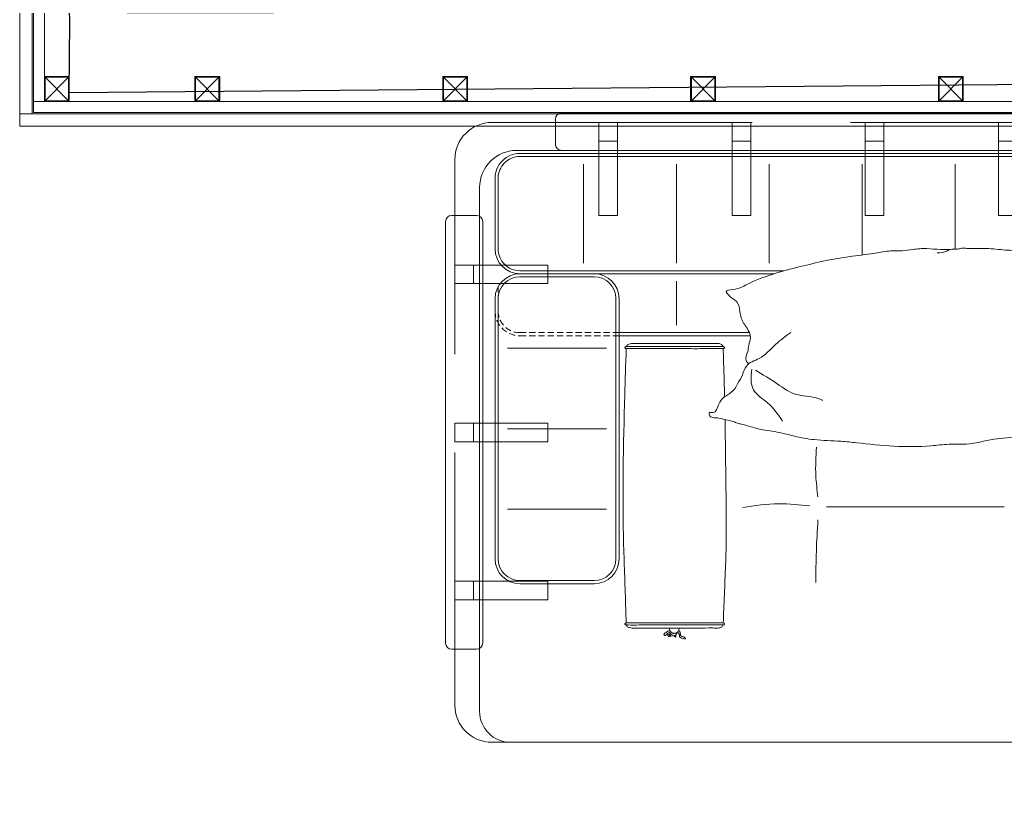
# Model space of a CAD drawing. Header units: centimetres. Extents: x 5488 to 20269, y -31398 to -19684.
# Drawn here: x 6527 to 6686.1, y -23054.1 to -22928.5 of the extents above; entities that cross this region are included whole.
import ezdxf

# ---------------------------------------------------------------- set-up
doc = ezdxf.new("R2010")
doc.units = ezdxf.units.CM
doc.set_wipeout_variables(frame=1)
doc.linetypes.add('DASHEDX2', pattern=[1.5, 1, -0.5])
doc.linetypes.add('HIDDEN', pattern=[9.524999999999999, 6.35, -3.175])
for name, color, linetype, lineweight in [('xxx_Auto_Duvar_Duvar Plan Kesit', 7, 'Continuous', 30), ('xxx_Auto_FFE_UPHOLSTERY', 67, 'Continuous', 20), ('xxx_Auto_FFE_WOOD', 36, 'Continuous', 0), ('xxx_Auto_Kaplama_Doğal Taş', 43, 'Continuous', 13), ('xxx_Auto_Kaplama_Tavan Alcipan', 8, 'Continuous', 13), ('xxx_Auto_Konstruksiyon_Metal', 141, 'Continuous', 0), ('xxx_Auto_Tefris_Tefris', 32, 'Continuous', 15)]:
    doc.layers.add(name, color=color, linetype=linetype, lineweight=lineweight)

# ---------------------------------------------------------------- blocks, each defined once
blk = doc.blocks.new('lf01_sedir baza')
at = {"layer": 'xxx_Auto_FFE_WOOD'}
for points in [[(3509.825064179525, 1346.786187823665), (3509.825064179525, 1350.786187823665, 0.414213562373095), (3508.825064179525, 1351.786187823665), (3235.825064179525, 1351.786187823665, 0.414213562373095), (3234.825064179525, 1350.786187823665), (3234.825064179525, 1346.786187823665, 0.414213562373095), (3235.825064179525, 1345.786187823665), (3508.825064179525, 1345.786187823665, 0.414213562373095)], [(3222.075064179525, 1335.286187823665), (3218.075064179525, 1335.286187823665, 0.414213562373095), (3217.075064179525, 1334.286187823665), (3217.075064179525, 1266.286187823665, 0.414213562373095), (3218.075064179525, 1265.286187823665), (3222.075064179525, 1265.286187823665, 0.414213562373095), (3223.075064179525, 1266.286187823665), (3223.075064179525, 1334.286187823665, 0.414213562373095)]]:
    blk.add_lwpolyline(points, format="xyb", close=True, dxfattribs=at)
for points in [[(3218.575064179525, 1335.286187823665), (3218.575064179525, 1344.286187823665, -0.4142135623730956), (3224.575064179525, 1350.286187823665), (3234.825064179525, 1350.286187823665)], [(3526.075064179525, 1344.286187823665), (3526.075064179525, 1126.286187823665, -0.4142135623730945), (3520.075064179525, 1120.286187823665), (3424.575064179525, 1120.286187823665, -0.4142135623730951), (3418.575064179525, 1126.286187823665), (3418.575064179525, 1244.286187823665, 0.4142135623730951), (3412.575064179525, 1250.286187823665), (3224.575064179525, 1250.286187823665, -0.4142135623730945), (3218.575064179525, 1256.286187823665), (3218.575064179525, 1265.286187823665)]]:
    blk.add_lwpolyline(points, format="xyb", dxfattribs=at)
at = {"layer": 'xxx_Auto_FFE_WOOD', "linetype": 'HIDDEN', "ltscale": 5}
for points in [[(3234.825007155088, 1350.289649663391), (3509.825064179525, 1350.286187823665)], [(3218.575064179525, 1265.286187823665), (3218.575064179525, 1335.286187823665)]]:
    blk.add_lwpolyline(points, dxfattribs=at)
for points in [[(3244.825064179525, 1350.286187823665), (3241.825064179525, 1350.286187823665), (3241.825064179525, 1347.286187823665), (3244.825064179525, 1347.286187823665)], [(3266.325064179525, 1350.286187823665), (3263.325064179525, 1350.286187823665), (3263.325064179525, 1347.286187823665), (3266.325064179525, 1347.286187823665)], [(3287.825064179525, 1350.286187823665), (3284.825064179525, 1350.286187823665), (3284.825064179525, 1347.286187823665), (3287.825064179525, 1347.286187823665)], [(3309.325064179525, 1350.286187823665), (3306.325064179525, 1350.286187823665), (3306.325064179525, 1347.286187823665), (3309.325064179525, 1347.286187823665)], [(3244.825064179525, 1335.286187823665), (3241.825064179525, 1335.286187823665), (3241.825064179525, 1347.286187823665), (3244.825064179525, 1347.286187823665)], [(3266.325064179525, 1335.286187823665), (3263.325064179525, 1335.286187823665), (3263.325064179525, 1347.286187823665), (3266.325064179525, 1347.286187823665)], [(3287.825064179525, 1335.286187823665), (3284.825064179525, 1335.286187823665), (3284.825064179525, 1347.286187823665), (3287.825064179525, 1347.286187823665)], [(3309.325064179525, 1335.286187823665), (3306.325064179525, 1335.286187823665), (3306.325064179525, 1347.286187823665), (3309.325064179525, 1347.286187823665)], [(3221.575064179525, 1327.286187823665), (3218.575064179525, 1327.286187823665), (3218.575064179525, 1324.286187823665), (3221.575064179525, 1324.286187823665)], [(3233.575064179525, 1327.286187823665), (3233.575064179525, 1324.286187823665), (3221.575064179525, 1324.286187823665), (3221.575064179525, 1327.286187823665)], [(3221.575064179525, 1301.786187823665), (3218.575064179525, 1301.786187823665), (3218.575064179525, 1298.786187823665), (3221.575064179525, 1298.786187823665)], [(3233.575064179525, 1301.786187823665), (3233.575064179525, 1298.786187823665), (3221.575064179525, 1298.786187823665), (3221.575064179525, 1301.786187823665)], [(3221.575064179525, 1276.286187823665), (3218.575064179525, 1276.286187823665), (3218.575064179525, 1273.286187823665), (3221.575064179525, 1273.286187823665)], [(3233.575064179525, 1276.286187823665), (3233.575064179525, 1273.286187823665), (3221.575064179525, 1273.286187823665), (3221.575064179525, 1276.286187823665)]]:
    blk.add_lwpolyline(points, close=True, dxfattribs=at)
blk = doc.blocks.new('yastık üst')
blk.add_wipeout([(77.04583581244094, -19.765483619812258), (75.91175012774931, -19.516103863109407), (75.33179819912327, -19.440482232955915), (74.96312488241534, -19.4327168347061), (74.46563936002664, -19.303532199747124), (74.25782436458002, -19.126978668373354), (74.14985511077785, -18.898112296095377), (74.13149080302028, -18.657757446957717), (74.1314908030181, -18.65775744696738), (74.51081876271954, -18.556260042775122), (74.76834639676736, -18.583538971181582), (75.11709956986036, -18.449411517474545), (75.37662801653173, -18.048649015807044), (75.64640912637049, -17.298843773886148), (75.87455576571034, -16.77404007513286), (76.63552889302917, -16.028524908451757), (77.60538401669082, -15.373785343226572), (78.26154970233652, -14.764793777344082), (78.81732400278023, -13.76606319830934), (79.44236594168524, -12.643119629693516), (79.73843719598996, -11.886039276850084), (79.96092230290316, -11.359494656120063), (80.37922346640369, -10.819691012766327), (80.50477871706705, -10.67763604320993), (80.16626969518728, -10.33094036504859), (80.046900903682, -10.061806964961193), (80.03248883848332, -9.766540203973861), (80.11765639376019, -9.43658881235639), (80.27240260207746, -9.00214900599272), (80.37616750135521, -8.649647981756985), (80.59802558190977, -7.417563060557569), (80.7292411564839, -6.958421404465739), (80.7894041447673, -6.456591392490054), (80.72925130612612, -5.984651189049345), (80.60389469537466, -5.618904508372722), (80.10106665857543, -4.74452452532492), (79.61055033744232, -3.9868475377865167), (79.35562086083698, -3.4201724168730294), (79.21206879136653, -2.9624927131949477), (79.04635522398333, -2.0548779286087893), (78.89743465211966, -1.2356013045418734), (78.76560877431562, -0.9238807653199501), (78.561438920829, -0.660696647075099), (78.20021709110175, -0.3872492645447494), (77.93671549851472, -0.21283246086254337), (77.6155215632561, 0.04936082938370134), (77.39635893853541, 0.25664753087518477), (77.2109592819214, 0.4326067952268886), (77.0216108702371, 0.627237810227598), (76.91587171808621, 0.7649064883085259), (76.86423054802668, 0.8833851461059794), (76.90300147362784, 1.0109582392028074), (76.98775470289546, 1.0710780098399368), (77.15855976607278, 1.1334698727803953), (77.36387491232912, 1.1783486426034102), (77.7268222881547, 1.22819158579496), (78.18375509425982, 1.3054832317573357), (78.54238067753217, 1.3835080059320006), (78.88468254780246, 1.4798385499289282), (79.65948946571153, 1.7856069397709007), (81.2712177963067, 2.583557577285575), (83.65312756257401, 3.4965712641471924), (85.72839300104914, 4.142859235891379), (89.1583586602143, 5.052455239940073), (92.8748380071447, 5.9025997514135895), (97.09394731836164, 6.63605935627875), (100.60620522944386, 7.075610040300987), (102.91305513834992, 7.457806877175045), (104.34135942344057, 7.535697240991439), (105.63924856331018, 7.558690771269781), (106.65926840627058, 7.709076895068421), (107.54657475749164, 7.805808839251071), (108.79626254367922, 7.882980762762315), (110.09510010000947, 7.827885131157856), (111.46562590428279, 7.720866808269108), (113.04018281344, 7.715295224307951), (113.70990218212715, 7.811748178043942), (114.56722338592412, 7.8101504382290585), (116.21403422609792, 7.931271503686304), (117.80428372576831, 8.055357499921882), (119.21803063106559, 8.028616244807154), (119.92836087567136, 7.951363747817922), (121.08839491272388, 7.967672275897769), (122.09899101740001, 7.950776944390768), (122.69398966560793, 7.98800358964705), (123.36609432212934, 8.043867838402264), (124.95596557679178, 8.000009320133302), (114.22814353117012, 7.926729086862451), (115.46001438072445, 7.909530886362418), (116.6411013565536, 7.901098873064186), (117.94182439667671, 7.905804442513954), (119.06948595094111, 7.893242205280302), (120.0883738590299, 7.8200410825711515), (121.63459250449161, 7.670739328371525), (122.60028651675569, 7.609218587088449), (123.39103362998641, 7.504540985002194), (124.11438249571295, 7.341317022938455), (124.73396484997009, 7.235152235427563), (125.61960870512549, 7.268581107241673), (126.08349157784848, 7.250983991710655), (126.79946623348721, 7.100040996052911), (127.48581690927699, 6.919897809520336), (128.2655801090035, 6.794542615912405), (129.48015526773733, 6.632493659639437), (130.18033630899532, 6.471724321512383), (131.17419910556148, 6.236303331098114), (131.8389493884693, 6.122733485205316), (132.65136687389435, 5.9225566354810155), (133.226207070623, 5.723190124332035), (133.7105700534605, 5.539039159172717), (134.1295743370688, 5.3664946288666755), (134.7295595728141, 5.1094218459910365), (135.64742235673106, 4.983367264564507), (136.22094487736473, 4.86948785629113), (137.28183891859575, 4.706872656348466), (138.03959658239756, 4.507996954697006), (138.48373637392427, 4.406755631813027), (139.21075850158257, 4.100308095907749), (139.63212617892523, 3.9169465463703546), (140.10596276554128, 3.7198449358869397), (140.55937949118393, 3.633713650647593), (141.08608589628494, 3.7044507427990396), (141.37790780739803, 3.7282960067277884), (141.5583369140852, 3.663554708685794), (141.7062333228169, 3.458115159457151), (141.7476249902678, 3.2638705787014572), (141.70498915780743, 3.01271213561256), (141.61351217343878, 2.824013535889179), (141.42405992683575, 2.574347932837327), (141.18550806330256, 2.3031908629209568), (140.84745207737242, 2.0582092721874687), (140.11844824583687, 1.3327466584481016), (139.8343672617735, 0.9784272532759388), (139.75235354253283, 0.5053825640131606), (139.9443215206739, 0.15600132688135204), (139.86018728960053, -0.36418470044897333), (139.66441942349607, -0.6395363484800924), (139.50729260056227, -0.8184305004445207), (139.35757472502365, -1.025644006246182), (139.5061252885017, -1.3619177973790073), (139.70851365766885, -1.7519052899103968), (139.48549365190294, -2.0499970473038474), (139.25090221954883, -2.190859412226601), (138.9337682640122, -2.438223200091528), (138.68996732314977, -2.658460654674059), (138.54627950162347, -2.7578584518460048), (138.36829259519314, -3.242196536505176), (138.16939196686394, -4.1375480129075015), (138.01977284743901, -4.451389449348881), (137.76852507055025, -4.803905604634252), (137.50082183973558, -4.98397300750004), (137.30575911167801, -5.172599977934553), (137.6488094054339, -5.388196994415864), (137.92436250936072, -5.696132440288437), (137.85494757366166, -6.275787472457509), (137.6898852400621, -6.6272708151727215), (137.44842828030096, -7.198873691313963), (137.3827571902669, -7.424156662354321), (137.3078800834735, -7.796333117590109), (137.26193978438107, -8.058281172501665), (137.46925171892775, -8.245443007895929), (137.61924467142705, -8.406833242224025), (137.62096938897125, -8.734528206232653), (137.46342008952294, -8.997852717071893), (137.22561256994567, -9.257091517859692), (136.76441360280455, -9.763041496735852), (136.94946771438563, -10.340621448267896), (136.9720176031171, -10.61290128984696), (136.77790602961565, -11.17979983935885), (136.39702231003017, -11.667960553140219), (136.2043184232631, -12.069699117388964), (136.35102723753937, -12.800065363399554), (136.5123837628243, -13.225814589601356), (136.80282467263748, -14.11838431840441), (136.93001899555827, -14.497422059260089), (137.6833495857288, -14.912677888566364), (138.35111623643846, -15.571000768229084), (138.68124172660302, -16.369704260673174), (138.90386067253618, -16.850668024404328), (139.23503669286322, -17.235026416370502), (139.72745870648353, -17.761372713977252), (140.169233075786, -18.27731596446276), (140.73828339634068, -18.631118179813328), (141.1114641273104, -18.89076692503994), (141.11146412727138, -18.89076692509613), (140.5690284963903, -18.98541468749444), (140.06833004012006, -18.90199093443387), (139.467102287769, -19.021467852767373), (138.51860622532638, -19.105741300149646), (137.30111853212466, -19.39329306739174), (136.00946811011644, -19.93841689712015), (132.95781576707742, -20.90384031583487), (130.3978924074893, -21.37124780756224), (123.1084859000697, -22.583882644075402), (119.06021523509838, -22.970389307965128), (114.85918109630916, -23.27437913863944), (121.15241490557489, -23.72355362623823), (118.73935862604489, -23.780442254795098), (116.76877231645277, -23.580735112564945), (113.46710326906685, -23.808130217632247), (109.7646807943811, -23.938269298941876), (105.35102604137408, -23.909826392989025), (105.35102604137408, -23.909826392989025), (101.97184746072787, -23.774680625846948), (99.32163137692018, -23.587042101535786), (97.43012617614667, -23.404129892958025), (94.8420088858275, -23.172960219405333), (92.40330453632062, -23.05612269446562), (90.87932370033475, -22.92652153268451), (88.3178901075135, -22.476862053209437), (86.8980899566622, -22.13456402711335), (85.4109740857884, -21.780336893620046), (83.87777124231121, -21.51004721140906), (82.46781109648282, -21.28958496933143), (80.8556686153624, -20.861497398943158), (78.91225568008315, -20.35999591665029), (78.11246402823568, -20.056652620281994)]).dxf.layer = 'xxx_Auto_FFE_UPHOLSTERY'
for points in [[(110.9479512275338, 7.166940153134419), (112.5188895692336, 7.479895774880788), (113.0401828134545, 7.715295224312285), (114.1938555949982, 7.807038460625336), (114.8440789559518, 7.918129986614076), (115.73318950268, 7.909241437435412), (117.2126015366739, 7.898809576081476), (118.8807905425219, 7.900409057685465), (121.9696182312382, 7.644584293500884), (123.3425634662799, 7.513510560409486), (125.0122652373811, 7.224174534758276), (125.7161578694122, 7.272050191189919), (127.6119792354075, 6.892487313136371), (129.1608820124547, 6.689107448815776), (130.1531637481548, 6.478529958234503), (131.2171183666123, 6.228088884639874), (132.0582342819107, 6.08051231754871), (135.1591894165576, 5.07043898525626), (136.3701255128108, 4.881696796288452), (138.1091329005976, 4.487357782314575), (139.5420898630709, 3.957902371956152), (140.7320325592664, 3.640512888243393), (141.5652243122895, 3.658355871537424), (141.7402762257316, 3.336624251445755), (141.4471735498082, 2.591282669476641), (140.1684954645752, 1.384051912955329), (139.7431118030072, 0.532528891302718), (139.97754108146, 0.04466145072183281), (139.8778375994152, -0.3326062142114097), (139.4777617141535, -0.8511914493319637), (139.3566030393267, -1.029100263693181), (139.6902411751817, -1.611527624687369), (138.8353260913009, -2.516678780912116), (138.2505654901724, -3.692714888153205), (137.760889784764, -4.810771211756219), (137.2834185276606, -5.08989938220293), (135.4504985095737, -5.886894659885002), (133.6798849584065, -6.483415322934889), (131.5512753691928, -7.432292218385555)], [(80.5299102403551, -10.69982561352299), (80.08643221935927, -10.19203612829915), (80.35388044523643, -8.739824197340567), (80.51917569900434, -7.744293604799168), (80.78949137075688, -6.447145299074691), (80.24824234516382, -4.964290496047397), (79.69266656313994, -4.131779901636037), (79.08381896430546, -2.332469078819486), (78.62369383035184, -0.7250149859573867), (77.88594796593497, -0.1764892042374413), (77.35783834339418, 0.2932292019249871), (76.86132356645248, 0.914108891851356), (77.97626482169835, 1.269820865387373), (80.58242556753976, 2.256535190494105), (84.87877288747222, 3.889312608065666), (89.3626710409244, 5.102484941824514), (97.22986330178719, 6.65415833842053), (101.2349277306912, 7.174894317426151), (103.7330337945677, 7.531312106792029), (105.3413323654495, 7.537959128078001), (106.9874397617532, 7.73637962495377), (109.2538014099155, 7.879504800663199), (111.4594281790214, 7.721157900288745), (113.0401828134545, 7.715295224312285)], [(74.96312488241892, -19.43271683470266), (74.2291685821674, -19.08369268264687), (74.16723731390266, -18.5835906850516), (74.7586880291783, -18.5835906850516), (75.6376998562937, -17.32089052792617), (76.6655823464971, -16.0059123905794), (78.23876276096235, -14.79495404622321), (78.7306372947296, -13.92601932353318), (79.50511279025886, -12.50356004996138), (80.143730884447, -11.06794354098201), (82.21608274749451, -9.845566207442971), (84.85996848665309, -7.58602299991071), (87.31177903546813, -5.642112387713496)], [(137.1998610153296, -8.006755159800377), (137.6373208881614, -8.50409727628903), (136.8905196008436, -9.583865471664467), (136.3752312389279, -10.24434909585943), (136.1332909637713, -10.95110620032938), (136.166878194992, -11.72787921330746), (135.7690984210822, -12.12420096915957), (135.5389350961959, -12.50838780308732), (135.7690984210822, -13.65727998329567), (137.2714217693519, -14.66592734400001), (138.3854674317972, -15.62850539754254), (138.9256204703324, -16.88359417644097), (139.5727577312045, -17.57172360222648), (140.3157757461577, -18.39224563504831), (141.0957347245985, -18.83133975590681), (139.2459382165689, -19.03283541918063), (135.5303350985705, -20.1466885889331), (132.4749881400494, -21.00592308601881), (128.7633471724585, -21.63150671091535), (124.2294402255811, -22.42484576453171), (120.0828257924968, -22.89589589420029), (115.5899984382431, -23.66192053909799), (112.8206554436911, -23.6945139271902), (109.9285865682214, -23.93653891619761), (97.943537635756, -23.45777483452912), (95.39531747170076, -23.20873959589517), (91.08540232560517, -22.94999450117029), (87.89437743330018, -22.37932288539923), (84.68667480854674, -21.63750456835078), (81.69809485288897, -21.11765740572446), (79.49738926302598, -20.47883347675997), (78.87863193383419, -20.35050441940439), (78.20644517523942, -20.09191871861731), (76.45780920815923, -19.63737042510002), (75.46599654234706, -19.44960451747102), (74.96312488241892, -19.43271683470266)], [(80.9971004053059, -11.57986570195862), (81.27453646996037, -14.88793768457799), (83.54197799641224, -16.9841160246142), (85.96136488233606, -19.94295443968076)], [(81.62536888210525, -11.73390392369402), (85.09105880577772, -13.92933721280497), (88.27221369938343, -15.68071304367368), (92.35515798186316, -16.58098250745934), (92.4319721442771, -16.62779430617047)]]:
    blk.add_spline(points, degree=3)
blk = doc.blocks.new('mimder plan')
blk.add_line((-140.0167974049709, -62), (-111.3251502953044, -62))
for points in [[(-196, -10.5), (-196, -95, 0.4142135623730951), (-191, -100), (-5.99997067260756, -100, -0.4142135623730951), (2.932739243988181e-05, -106), (2.932739243988181e-05, -224.0000000000036, 0.4142135623731054), (6.00002932739244, -230.0000000000036), (97.00005865478215, -230.0000000000036, 0.4142135623730951), (103.0000586547822, -224.0000000000036), (103.0000586547822, -10.5, 0.4142135623730951), (97.00005865478215, -4.5), (-190, -4.5, 0.414213562373095)], [(97.00002932738698, -5.5, -0.4142135623729428), (100.500029327387, -9), (100.5000293273943, -20.4142135623697, -0.414213562373095), (97.00002932739426, -23.9142135623697), (-189.4999999999909, -23.9142135623697, -0.414213562373095), (-192.9999999999891, -20.41421356237333), (-192.9999999999982, -9, -0.4142135623732472), (-189.4999999999982, -5.5)], [(-189.5, -24.9142135623697), (-177.5, -24.9142135623697, -0.414213562373095), (-174, -28.4142135623697), (-174, -70.4142135623697, -0.414213562373095), (-177.5, -73.9142135623697), (-189.5, -73.9142135623697, -0.414213562373095), (-193, -70.4142135623697), (-193, -28.4142135623697, -0.414213562373095)]]:
    blk.add_lwpolyline(points, format="xyb", close=True)
for points in [[(97.00005865478306, -24.4142135623697), (-189.4999999999909, -24.4142135623697, -0.4142135623729902), (-193.4999999999909, -20.41421356237333), (-193.4999999999982, -9, -0.4142135623732038), (-189.4999999999982, -5), (97.00002932738698, -5), (101.000029327387, -9)], [(101.000029327387, -9), (101.0000293273943, -30.4142135623697, -0.4142135623732038), (97.00002932739426, -34.4142135623697), (-173.5, -34.4142135623697)], [(100.5000293273906, -22.3507052354762), (100.5000293273943, -30.4142135623697, -0.414213562373095), (97.00002932739426, -33.9142135623697), (-173.5, -33.9142135623697)], [(-177.5, -24.4142135623697, -0.414213562373095), (-173.5, -28.4142135623697), (-173.5, -70.4142135623697, -0.414213562373095), (-177.5, -74.4142135623697), (-189.5, -74.4142135623697, -0.414213562373095), (-193.5, -70.4142135623697), (-193.5, -28.4142135623697, -0.414213562373095), (-189.5, -24.4142135623697)]]:
    blk.add_lwpolyline(points, format="xyb")
for points in [[(-179.2499999999964, -6.707106781221228), (-179.2499999999964, -22.70710678122123)], [(-164.2499999999964, -6.707106781221228), (-164.2499999999964, -22.70710678122123)], [(-149.2499999999964, -6.707106781221228), (-149.2499999999964, -22.70710678122123)], [(-134.2499999999964, -6.707106781221228), (-134.2499999999964, -22.70710678122123)], [(-119.2499999999964, -6.707106781221228), (-119.2499999999964, -22.70710678122123)], [(-164.2499999999891, -25.62132034359092), (-164.2499999999891, -32.70710678121395)], [(-149.2499999999891, -25.62132034359092), (-149.2499999999891, -32.70710678121395)], [(-134.2499999999891, -25.62132034359092), (-134.2499999999891, -32.70710678121395)], [(-119.2499999999891, -25.62132034359092), (-119.2499999999891, -32.70710678121395)], [(-191.4999999999982, -36.4142135623697), (-175.4999999999982, -36.4142135623697)], [(-191.4999999999982, -49.4142135623697), (-175.4999999999982, -49.4142135623697)], [(-191.4999999999982, -62.4142135623697), (-175.4999999999982, -62.4142135623697)]]:
    blk.add_lwpolyline(points)
at = {"linetype": 'DASHEDX2'}
for points in [[(-173.5, -33.9142135623697), (-189.4999999999909, -33.9142135623697, -0.414213562373095), (-192.9999999999891, -30.41421356237333), (-192.9999999999891, -26.47772188924864)], [(-173.5, -34.4142135623697), (-189.4999999999909, -34.4142135623697, -0.4142135623738942), (-193.5, -30.41421356237333)]]:
    blk.add_lwpolyline(points, format="xyb", dxfattribs=at)
for points in [[(-172.3289226250163, -36.48853750923445), (-172.4903444908869, -41.02267320532701), (-172.5725534131707, -43.91764566550046), (-172.7538323497465, -68.20856276118138), (-172.4181041086995, -78.45352208227632), (-172.3370316120017, -80.63318948953383), (-172.3286340516061, -80.7507268126792)], [(-172.3677075373125, -36.16829305965803), (-172.2915037114617, -36.16013036361255), (-172.0621134056491, -36.16172122945864), (-171.5142551629669, -36.16172122945864), (-170.9708501417081, -36.16500714455833), (-167.6513043579998, -36.16172122945864), (-167.0519801446062, -36.16172122945864), (-164.4204100801835, -36.16172122945864), (-163.1992258669925, -36.16172122945864), (-161.9608454482113, -36.16172122945864), (-160.9304469855197, -36.16172122945864), (-160.3834890906692, -36.16172122945864), (-159.209857857024, -36.16172122945864), (-158.599607863518, -36.16172122945864), (-158.1575943595089, -36.16172122945864), (-157.1786349145059, -36.16172122945864), (-156.8277309613331, -36.1614230319683), (-156.7149393071013, -36.16172122945864), (-156.6621320572776, -36.16635321979265), (-156.591123211685, -36.1825317509647), (-156.5309024629496, -36.21499036810565), (-156.4929761664644, -36.2532940736055), (-156.4753038339295, -36.28220525146753), (-156.4687304580384, -36.32601768697714), (-156.4753038339295, -36.36763957096264), (-156.4994066400832, -36.40707072779333), (-156.53915184383, -36.44342237349338), (-156.6155374789014, -36.47607520833844), (-156.7053745574249, -36.49031414449564), (-156.7967046947833, -36.49031414449564), (-156.9407334720836, -36.49031414449564), (-157.2266098234959, -36.49031414449564), (-157.4811516110876, -36.49031414449564), (-157.8460098694613, -36.49031414449564), (-158.3263678464755, -36.49031414449564), (-158.6695566604558, -36.49031414449564), (-161.4972707857341, -36.49585066608779), (-162.8172917935535, -36.49031414449564), (-164.3338908484129, -36.49031414449564), (-165.6818936872369, -36.49031414449564), (-166.5070590389005, -36.49031414449564), (-168.5299246026352, -36.49031414449564), (-171.5854674625225, -36.49031414449564), (-172.0576970472503, -36.49031414449564), (-172.2950551157319, -36.49031414449564), (-172.3140532239777, -36.48948958284018), (-172.3677075373125, -36.48374231429625), (-172.4246774796502, -36.46840810238064), (-172.4787424831538, -36.44279846771678), (-172.5123233473005, -36.40707072779333), (-172.5364261534523, -36.36763957096264), (-172.5451907402185, -36.32601768697714), (-172.5364261534523, -36.28220525146753), (-172.5123233473005, -36.24277409463684), (-172.4750737893664, -36.20991476800918), (-172.4246774796502, -36.18362744721526), (-172.3677075373125, -36.16829305965803)], [(-172.2921129443712, -36.16172122945864), (-172.1507838223297, -35.89884679204988), (-171.9207130988325, -35.76302820684577), (-171.5043948423991, -35.66225967543141), (-170.940948823365, -35.65973623895115), (-169.5564633158392, -35.65130656655674), (-166.7327081921067, -35.65616139901977), (-159.9936838323338, -35.65313118230551), (-158.4265221768001, -35.65678312099408), (-157.7078252918727, -35.66225967543141), (-157.5073351449828, -35.66225967543141), (-157.2137212316247, -35.71483466829523), (-156.9354452809202, -35.83889849019033), (-156.7908294709341, -35.98647148742748), (-156.7360507394696, -36.08943074599665), (-156.713296382728, -36.16829305965803)], [(-156.6828117073619, -36.48847669404131), (-156.5734692887236, -40.31639296934736), (-156.4427160755913, -45.70523144180697), (-156.2381913194258, -59.19057843385235), (-156.2346120634211, -69.05110494797918), (-156.5961068404795, -78.52675781017388), (-156.674698503748, -80.74929232068462)], [(-141.4006344713289, -60.41642881125881), (-141.7369422610045, -56.97452930673899), (-141.6528622142032, -52.37970351941476)], [(-142.7308150289064, -61.87381463614292), (-147.7183784420959, -61.51057073356787), (-153.4986647029073, -62.10497071094142)], [(-141.4006344713289, -64.11486897941359), (-141.6528622142032, -69.15819648144316), (-141.7369422610045, -74.20152398347273)], [(-156.8551694641137, -80.74829657807277), (-156.757920898166, -80.74710168134334), (-156.6582649356551, -80.7514829600259), (-156.5995781468591, -80.76515479597947), (-156.523275510197, -80.80709903605748), (-156.489540859091, -80.84429471661133), (-156.4687304580384, -80.90920758734137), (-156.4753038339295, -80.95302002285098), (-156.4994066400832, -80.99245117967803), (-156.5519941606726, -81.02531050630932), (-156.6335155806482, -81.06589084715961), (-156.6670295224194, -81.06912294181893), (-156.8551694641137, -81.07230932376842), (-157.1426566230493, -81.07350422049785), (-157.5670620250094, -81.071972225036), (-164.7908534981652, -81.07609580103599), (-166.3562903320308, -81.07350422049785), (-168.4696535300536, -81.06912294181893), (-172.0434175702758, -81.07350422049785), (-172.231856442455, -81.07131358116021), (-172.3216933926124, -81.06912294181893), (-172.3887043364975, -81.06266396342835), (-172.4750737893664, -81.02531050630932), (-172.5364261534523, -80.95302002285098), (-172.5364261534523, -80.86758587899385), (-172.4817547698185, -80.80118895591295), (-172.4246774796502, -80.76900789909996), (-172.3677075373125, -80.7514829600259), (-172.3287831741254, -80.74866615853898), (-172.1705042067333, -80.74929232068462), (-171.9470071158612, -80.74710168134334), (-171.5854674625225, -80.74710168134334), (-166.302688313699, -80.73262571127998), (-162.0693895915683, -80.74710168134334), (-160.6045241701213, -80.7514829600259), (-158.4210441496143, -80.74710168134334), (-157.0833477788547, -80.7514829600259), (-156.8551694641137, -80.74829657807277)], [(-156.7149660202958, -81.07350422049785), (-156.805071828152, -81.24875378689467), (-157.2060521219319, -81.52039078166126), (-157.7761097575531, -81.5675531322122), (-158.522873638085, -81.55615013643546), (-160.6823101023001, -81.57515615040757), (-167.8046398995211, -81.56639368087053), (-169.9358964581716, -81.58556197570579), (-171.355396867395, -81.57515615040757), (-171.8648688949761, -81.5036342877138), (-172.07187566231, -81.40024121001261), (-172.2209005164495, -81.24875378689467), (-172.2794041128254, -81.13482730011674), (-172.2980042563831, -81.06912294181893), (-172.2951321900509, -81.0657944991508)], [(-165.2979548537369, -81.88968315788952), (-165.7018883078836, -82.12967569639295), (-166.1484043998425, -82.44303553563441), (-166.2585607679866, -82.60120081401692), (-166.2294172304428, -82.65628732697223), (-166.1814963413344, -82.75804684434843), (-166.1814260546198, -82.75827806528832), (-165.9126968305791, -82.65769871506564), (-165.4589974304508, -82.32167028701588), (-165.2680762032451, -82.19056731875753), (-165.1728901658116, -82.15367383763441)], [(-165.6110569083139, -82.43845834348758), (-165.6261623937171, -82.61902702102816), (-165.6054152495526, -82.73012705676229), (-165.5917949836421, -82.82320248227188), (-165.4608979300829, -82.90854608227892), (-165.3794139225902, -82.89144569842756), (-165.3416995774005, -82.84025644961002), (-165.3794139225902, -82.6966912802236), (-165.3866991804534, -82.60390585003188), (-165.2714812720405, -82.52014562031036), (-165.0937051811998, -82.3998095547613), (-165.0351855674417, -82.32238280618185)], [(-165.3754545437205, -81.57946597335831), (-165.3066405523241, -81.856159740375), (-165.235264905692, -82.06224786452367), (-165.0290881288056, -82.2738525399327), (-164.7221571044247, -82.38951766059836), (-164.4502269992736, -82.41057647016714), (-164.2178114837388, -82.3482708862357), (-164.0277602927599, -82.18687585425141), (-163.8835607655674, -81.95432862826783), (-163.8065904562973, -81.72212752946871), (-163.7944169573293, -81.57971628373343)], [(-164.1657191615341, -82.31666891848727), (-164.2253343017364, -82.52354985880811), (-164.4067646157055, -82.70329255308752), (-164.7341400255336, -82.81380593483482), (-165.0715326576719, -82.88052045107179), (-165.2021999110948, -82.88405702856835), (-165.2795829029401, -82.83898900585336), (-165.3035707041527, -82.79556453491386), (-165.2089513501851, -82.69004308681542), (-165.1625983623999, -82.64396509033395), (-164.9374681047266, -82.56194656284788), (-164.6904631660582, -82.46922402358905), (-164.5712586684276, -82.40048912458224)], [(-164.7944553637026, -82.36782549784039), (-164.7675338731715, -82.39735804909651), (-164.7400601191621, -82.49002769926665)], [(-164.5953146833272, -82.77650801280834), (-164.5468358325634, -82.87735371050076), (-164.5076030135406, -82.9473503664558), (-164.4612340758722, -83.00798167021276), (-164.4248869856419, -83.05073264253588), (-164.3754739395736, -82.98375612007294), (-164.3407897888374, -82.93197994727234), (-164.3527471059733, -82.85217813691997), (-164.3647044231075, -82.77237632656761), (-164.3809907890627, -82.68729070563131)], [(-164.0737328046635, -82.24732305347425), (-163.9326570616977, -82.31414927815786), (-163.8010473277354, -82.44208551854172), (-163.7702540712307, -82.58555625741428), (-163.754247470979, -82.77134713714986), (-163.7470277256216, -82.88020033632347), (-163.7138435741799, -82.98261196081876), (-163.4239357378665, -83.17666333405941), (-163.1412606595986, -83.27948061918505), (-162.9768510458507, -83.32649453296472), (-162.8958333619539, -83.3113360082134), (-162.7976424710505, -83.24018773139687), (-162.9233323204498, -83.0667246646517), (-163.1963135087972, -82.95831101616204), (-163.5688997909965, -82.7504003060385), (-163.5688997909965, -82.58555625741428), (-163.5761332215097, -82.44084932642727), (-163.6494823198154, -82.23086405698268), (-163.7771894547041, -82.04227164008626), (-163.9026210373559, -81.99324034147867)]]:
    blk.add_spline(points, degree=3)
blk.add_blockref('yastık üst', (-233.0886649423446, -28.22640176389905))
blk = doc.blocks.new('A$Caa46bac8')
blk.add_blockref('lf01_sedir baza', (-3524.317704866644, -1348.528828510785))
at = {"layer": 'xxx_Auto_FFE_UPHOLSTERY'}
blk.add_blockref('mimder plan', (-105.7426700145106, 1.757359312879998), dxfattribs=at)
blk = doc.blocks.new('A$Cb3d25d0a')
at = {"layer": 'xxx_Auto_Konstruksiyon_Metal', "lineweight": 20}
h = blk.add_hatch(color=256, dxfattribs=at)
h.dxf.hatch_style = 1
h.paths.add_polyline_path([(2, 2), (2, -2), (-2, -2), (-2, 2)])
h.paths.add_polyline_path([(1.883423099934589, 1.883423099934589), (-1.883423099992797, 1.883423099934589), (-1.883423099992797, -1.883423099934589), (1.883423099934589, -1.883423099934589)], flags=16)
for points in [[(2, -2), (2, 2), (-2, 2), (-2, -2)], [(1.883423099934589, -1.883423099934589), (1.883423099934589, 1.883423099934589), (-1.883423099992797, 1.883423099934589), (-1.883423099992797, -1.883423099934589)]]:
    blk.add_lwpolyline(points, close=True, dxfattribs=at)
for points in [[(1.883423099934589, -1.883423099934589), (-1.883423099992797, 1.883423099934589)], [(1.883423099934589, 1.883423099934589), (-1.883423099992797, -1.883423099934589)]]:
    blk.add_lwpolyline(points, dxfattribs=at)

msp = doc.modelspace()

# ---------------------------------------------------------------- linework, layer by layer
at = {"layer": 'xxx_Auto_Duvar_Duvar Plan Kesit'}
msp.add_lwpolyline([(6848.631457148918, -22926.862178485), (6995.273516897765, -22926.35000021905), (6995.310652602666, -22937.44460098923), (6848.419239820034, -22937.79736468304), (6803.448158758723, -22937.95000764203), (6534.999331325898, -22940.26625618073), (6535.111531350894, -22928.74626903451), (6535.040194941199, -22926.89307008694), (6535.010895589383, -22922.99899304021), (6544.343570731175, -22922.94287370568), (6544.431088398591, -22927.3550262127), (6803.875484063685, -22926.73236038057), (6803.875484063685, -22926.73236038057)], dxfattribs=at)
at = {"layer": 'xxx_Auto_Kaplama_Doğal Taş'}
msp.add_lwpolyline([(6527.01892259624, -22943.63184066151), (6527.01892259624, -22921.03561530131), (6529.01892259624, -22921.03561530131), (6529.01892259624, -22943.63184066151), (6527.01892259624, -22943.63184066151)], dxfattribs=at)
msp.add_lwpolyline([(6527.01892259624, -22945.63184066151), (6527.01892259624, -22943.63184066151), (6911.19983992314, -22943.63184066151), (6911.19983992314, -22945.63184066151)], close=True, dxfattribs=at)
at = {"layer": 'xxx_Auto_Kaplama_Tavan Alcipan'}
for points in [[(6531.045894644487, -22923.03561531521), (6531.023707840914, -22941.62712535669), (6529.21902793395, -22941.62712534279), (6529.241214737531, -22923.03561530131)], [(6529.218922645001, -22943.43182569662), (6919.292068921381, -22943.43184153936), (6919.292068907484, -22941.6271616324), (6529.218922631104, -22941.62714578967)]]:
    msp.add_lwpolyline(points, close=True, dxfattribs=at)

# ---------------------------------------------------------------- block references
at = {"layer": 'xxx_Auto_Konstruksiyon_Metal', "color": 0}
for p in [(6533.023707847862, -22939.62716003473), (6557.292084750212, -22939.6271616324), (6597.292084750212, -22939.6271616324), (6637.292084750212, -22939.6271616324), (6677.292084750212, -22939.6271616324)]:
    msp.add_blockref('A$Cb3d25d0a', p, dxfattribs=at)

# ---------------------------------------------------------------- next in the draw order: block references
at = {"layer": 'xxx_Auto_Tefris_Tefris'}
msp.add_blockref('A$Caa46bac8', (6902.980762209188, -22946.7808308223), dxfattribs=at)

doc.saveas('drawing.dxf')
